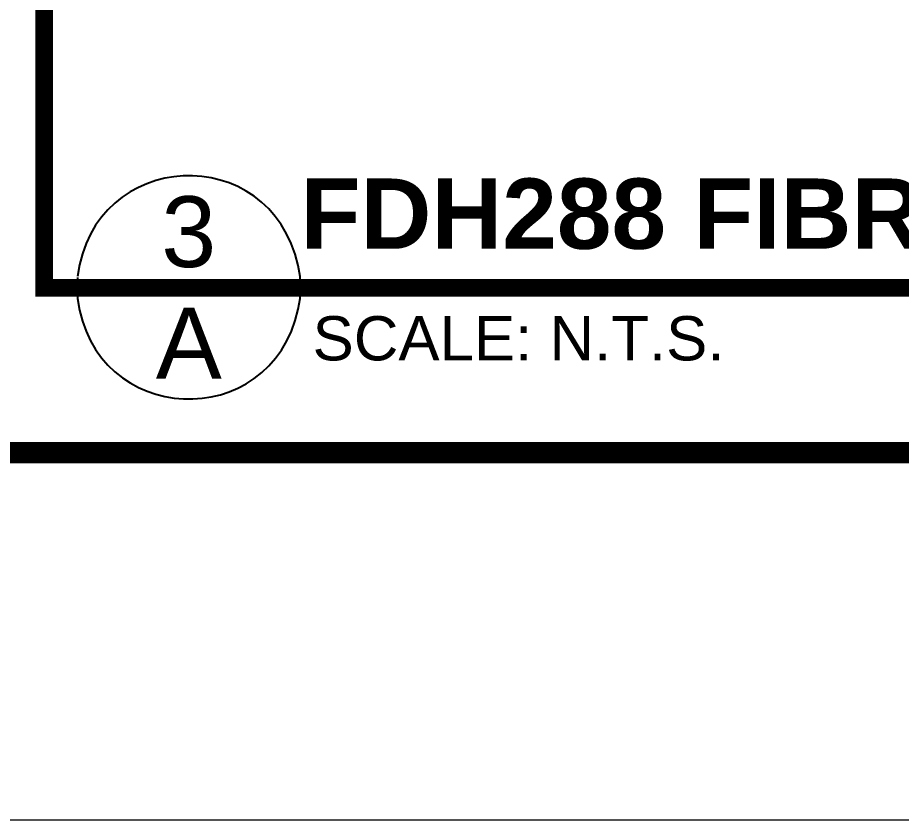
# Paper-space layout 'A-telMax Details' of a CAD drawing. Header units: metres. Extents: x 0 to 2556, y -256 to 559.
# Drawn here: x 582.26 to 632.22, y 0 to 45.35 of the extents above; entities that cross this region are included whole.
import ezdxf
from ezdxf.enums import TextEntityAlignment as Align

# ---------------------------------------------------------------- set-up
doc = ezdxf.new("R2010")
doc.units = ezdxf.units.M
doc.header["$LTSCALE"] = 10
doc.header["$MEASUREMENT"] = 0
doc.layers.add('Details Drawings', color=7, linetype='Continuous')
doc.layers.add('VIEWPORT', color=1, linetype='Continuous', lineweight=0, plot=False)
doc.styles.add('ARIAL', font='arial.ttf')
doc.styles.get("Standard").update_dxf_attribs({"font": 'arial.ttf'})

# ---------------------------------------------------------------- blocks, each defined once
blk = doc.blocks.new('dFDH_288')
at = {"color": 7, "lineweight": 25}
blk.add_open_spline([(1.882, -0.599), (2.798, -7.82), (12.776, -8.302), (14.366, -1.199)], degree=3, dxfattribs=at)
at = {"insert": (8.174, -3.122), "char_height": 4, "attachment_point": 5, "style": 'ARIAL'}
blk.add_mtext_dynamic_manual_height_columns('A', width=6.01047, gutter_width=6.25, heights=[0], dxfattribs=at)
at = {"color": 7, "lineweight": 25, "insert": (71.931, -2.863), "char_height": 2.5, "attachment_point": 5, "style": 'ARIAL'}
blk.add_mtext_dynamic_manual_height_columns('\\pxql;SCALE: N.T.S.', width=113.5152, gutter_width=19.866, heights=[0], dxfattribs=at)
blk.add_wipeout([(0, 0), (0, 135.2), (3.452, 143.492), (10.867, 146.9), (124.483, 146.9), (131.903, 143.519), (135.3, 135.667), (135.283, 10.817), (131.88, 3.409), (124.025, 0.008)])
at = {"const_width": 1, "flags": 128}
blk.add_lwpolyline([(135.283, 10.817), (135.317, 11.7), (135.317, 135.233), (135.283, 136.1, 0.373949), (124.483, 146.9), (123.6, 146.933), (11.75, 146.933), (10.867, 146.9, 0.369351), (0.033, 136.083), (0, 135.2), (0, 0), (123.583, 0), (124.467, 0.017, 0.37128)], format="xyb", close=True, dxfattribs=at)
at = {"color": 7, "lineweight": 25}
for points in [[(14.366, -1.199), (14.466, -0.599), (14.499, 0.034), (14.466, 0.651), (14.366, 1.268)], [(1.879, 0.59), (1.846, -0.027), (1.879, -0.66)], [(2.3, 0), (0, 0)]]:
    blk.add_lwpolyline(points, dxfattribs=at)
blk.add_open_spline([(14.366, 1.268), (12.746, 8.366), (2.802, 7.868), (1.882, 0.651)], degree=3, dxfattribs=at)
at = {"color": 7, "lineweight": 25, "insert": (71.931, 4.167), "char_height": 3.97326, "attachment_point": 5, "style": 'ARIAL'}
blk.add_mtext_dynamic_manual_height_columns('\\pxql;{\\fArial|b1|i0|c0|p34;FDH288 FIBRE DISTRIBUTION HUB DETAIL}', width=114.87815, gutter_width=19.866, heights=[0], dxfattribs=at)
at = {"insert": (8.172, 3.149), "char_height": 4, "attachment_point": 5, "style": 'ARIAL'}
blk.add_mtext_dynamic_manual_height_columns('3', width=6.01047, gutter_width=6.25, heights=[0], dxfattribs=at)
blk = doc.blocks.new('*U270')
at = {"color": 7, "const_width": 1.207}
blk.add_lwpolyline([(722.048, 538.025), (21.5, 538.025), (21.5, 20.775), (842.1, 20.775), (842.1, 538.025)], dxfattribs=at)
at = {"color": 7, "const_width": 1}
blk.add_lwpolyline([(21.5, 538.025), (842.1, 538.025), (842.1, 20.775), (21.5, 20.775)], close=True, dxfattribs=at)
at = {"layer": 'VIEWPORT'}
blk.add_lwpolyline([(0, 558.8), (863.6, 558.8), (863.6, 0), (0, 0)], close=True, dxfattribs=at)
at = {"color": 7, "ltscale": 3}
for tag, p in [('KS', (737.055, 94.579)), ('ASBUILT_DATE', (797.08, 93.98)), ('DRAWN_BY', (737.055, 87.499)), ('DESIGNED_BY', (737.055, 80.538)), ('DESIGN_SCALE', (797.08, 74.106))]:
    blk.add_attdef(tag, text='', height=2, dxfattribs=at).set_placement(p, align=Align.TOP_LEFT)

psp = doc.layouts.new('A-telMax Details')

# ---------------------------------------------------------------- block references
at = {"layer": 'Details Drawings'}
psp.add_blockref('dFDH_288', (583.765, 30.079), dxfattribs=at)

# ---------------------------------------------------------------- next in the draw order: block references
at = {"color": 7}
psp.add_blockref('*U270', (0, 0), dxfattribs=at)

doc.saveas('drawing.dxf')
